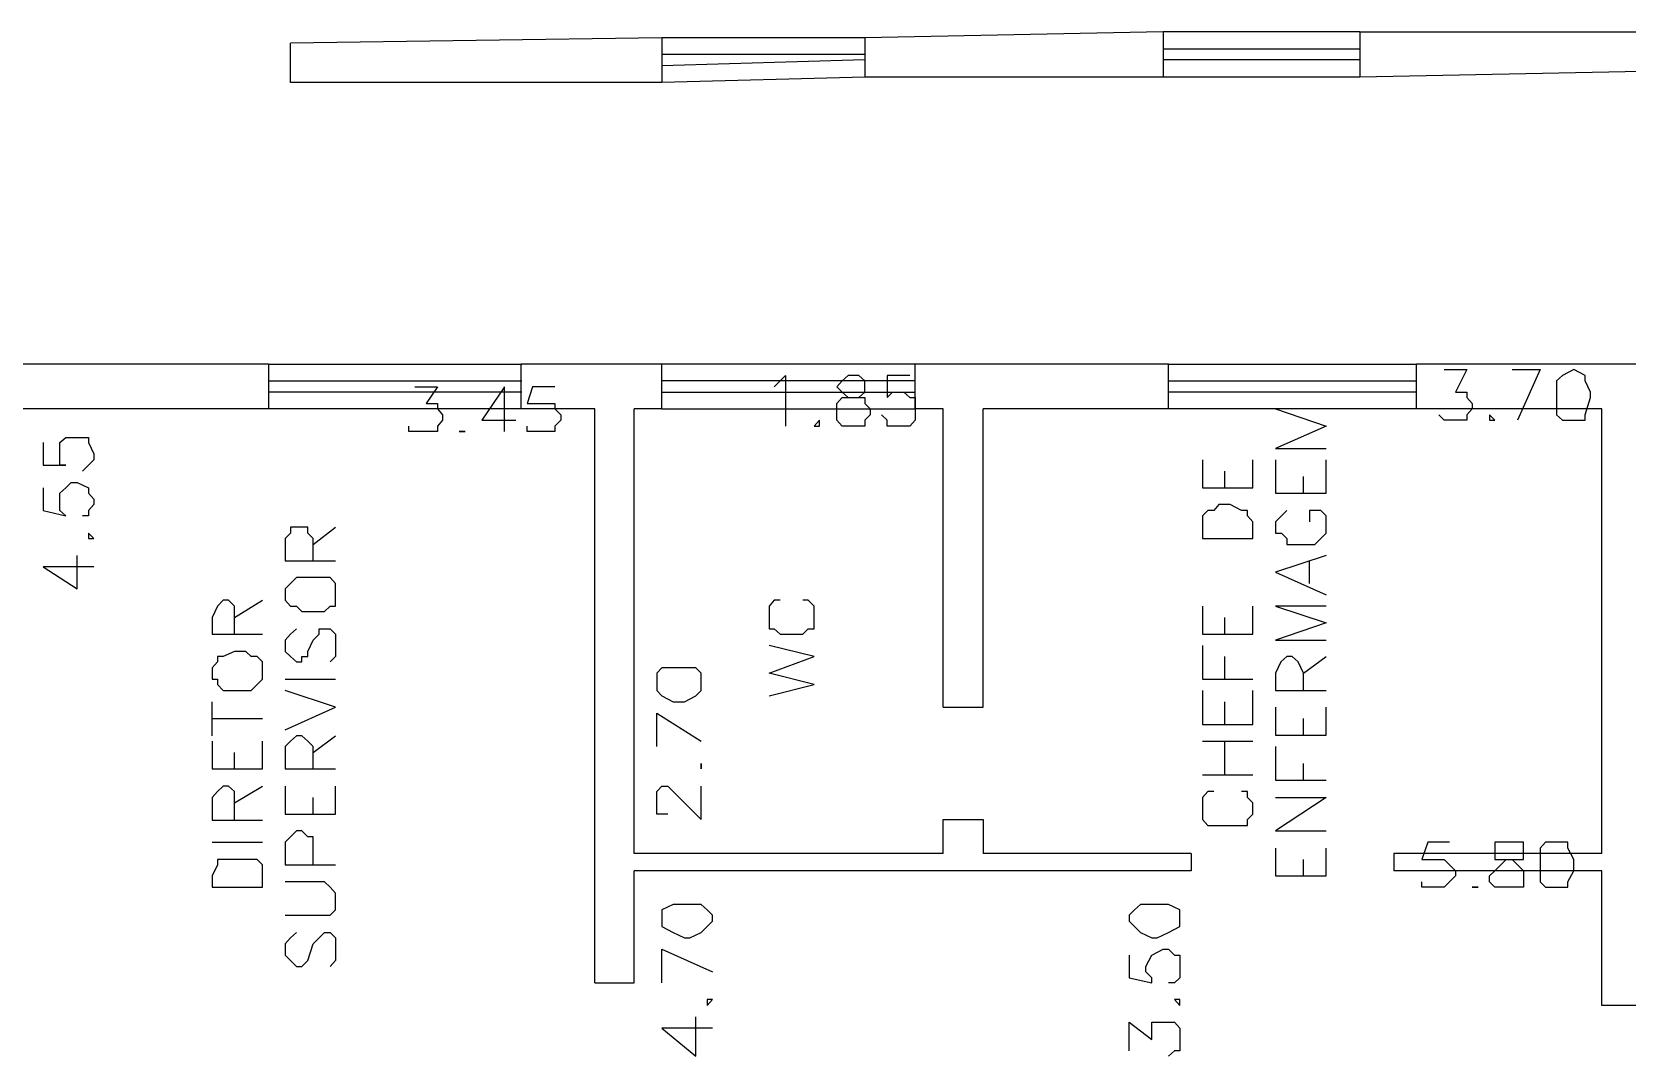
# Model space of a CAD drawing. Header units: millimetres. Extents: x -369 to -70, y -1414 to -1185.
# Drawn here: x -214.58 to -204.99, y -1307.62 to -1301.46 of the extents above; entities that cross this region are included whole.
import ezdxf

# ---------------------------------------------------------------- set-up
doc = ezdxf.new("R2010")
doc.units = ezdxf.units.MM
doc.header["$MEASUREMENT"] = 0
for name, color, linetype in [('10', 10, 'Continuous'), ('4', 4, 'Continuous'), ('50', 50, 'Continuous'), ('8', 8, 'Continuous')]:
    doc.layers.add(name, color=color, linetype=linetype)

msp = doc.modelspace()

# ---------------------------------------------------------------- linework, layer by layer
at = {"layer": '10'}
for points in [[(-210.7923, -1301.4937), (-213.0262, -1301.5257)], [(-213.0262, -1301.7615), (-213.0262, -1301.5257)], [(-210.7923, -1301.4937), (-210.7923, -1301.7615)], [(-207.779, -1301.4578), (-209.5734, -1301.4937)], [(-209.5734, -1301.4937), (-209.5734, -1301.7295)], [(-207.779, -1301.4578), (-207.779, -1301.7295)], [(-206.5961, -1301.4578), (-206.5961, -1301.7295)], [(-206.5961, -1301.4578), (-204.8017, -1301.4578), (-204.8017, -1301.4578), (-204.8017, -1301.6936), (-206.5961, -1301.7295)], [(-210.7923, -1301.7615), (-213.0262, -1301.7615)], [(-207.779, -1301.7295), (-209.5734, -1301.7295)], [(-213.1581, -1303.456), (-214.9525, -1303.456)], [(-213.1581, -1303.456), (-213.1581, -1303.7237), (-213.1581, -1303.7237), (-214.6488, -1303.7237)], [(-211.6395, -1303.7237), (-211.6395, -1303.456)], [(-210.7923, -1303.456), (-211.6395, -1303.456)], [(-210.7923, -1303.7237), (-210.7923, -1303.456)], [(-207.747, -1303.456), (-209.2697, -1303.456)], [(-209.2697, -1303.7237), (-209.2697, -1303.456)], [(-207.747, -1303.7237), (-207.747, -1303.456)], [(-203.0433, -1303.456), (-206.2564, -1303.456)], [(-206.2564, -1303.7237), (-206.2564, -1303.456)], [(-211.1959, -1303.7237), (-211.6395, -1303.7237)], [(-211.1959, -1307.1766), (-211.1959, -1303.7237)], [(-210.7923, -1303.7237), (-210.9601, -1303.7237)], [(-210.9601, -1306.3973), (-210.9601, -1303.7237)], [(-209.1018, -1303.7237), (-209.2697, -1303.7237)], [(-209.1018, -1305.5181), (-209.1018, -1303.7237)], [(-207.747, -1303.7237), (-208.862, -1303.7237)], [(-208.862, -1305.5181), (-208.862, -1303.7237)], [(-205.1414, -1303.7237), (-206.2564, -1303.7237)], [(-204.8697, -1303.7237), (-204.8697, -1307.3125), (-204.8697, -1307.3125), (-205.1414, -1307.3125), (-205.1414, -1307.3125), (-205.1414, -1306.5012)], [(-205.1414, -1306.3973), (-205.1414, -1303.7237)], [(-209.1018, -1305.5181), (-208.862, -1305.5181)], [(-209.1018, -1306.3973), (-209.1018, -1306.1935), (-209.1018, -1306.1935), (-208.862, -1306.1935), (-208.862, -1306.1935), (-208.862, -1306.3973)], [(-209.1018, -1306.3973), (-210.9601, -1306.3973)], [(-207.6112, -1306.3973), (-208.862, -1306.3973)], [(-207.6112, -1306.3973), (-207.6112, -1306.5012)], [(-206.3923, -1306.3973), (-206.3923, -1306.5012)], [(-205.1414, -1306.3973), (-206.3923, -1306.3973)], [(-211.1959, -1307.1766), (-210.9601, -1307.1766), (-210.9601, -1307.1766), (-210.9601, -1306.5012)], [(-207.6112, -1306.5012), (-210.9601, -1306.5012)], [(-205.1414, -1306.5012), (-206.3923, -1306.5012)]]:
    msp.add_lwpolyline(points, dxfattribs=at)
at = {"layer": '4'}
for points in [[(-213.1581, -1303.456), (-211.6355, -1303.456)], [(-213.1581, -1303.5559), (-211.6355, -1303.5559)], [(-211.6355, -1303.6238), (-213.1581, -1303.6238)], [(-211.6355, -1303.7237), (-213.1581, -1303.7237)]]:
    msp.add_lwpolyline(points, dxfattribs=at)
at = {"layer": '50'}
for points in [[(-210.1169, -1303.5918), (-210.1169, -1303.5918), (-210.0489, -1303.5239), (-210.0489, -1303.8276)], [(-209.6733, -1303.5239), (-209.7093, -1303.5559), (-209.7412, -1303.5918), (-209.7093, -1303.6238), (-209.6733, -1303.6558), (-209.6413, -1303.6558), (-209.5734, -1303.6558), (-209.5734, -1303.6917), (-209.5414, -1303.7237), (-209.5414, -1303.7597), (-209.5734, -1303.7917), (-209.5734, -1303.8276), (-209.6093, -1303.8276), (-209.6733, -1303.8276), (-209.7093, -1303.8276), (-209.7412, -1303.7917), (-209.7412, -1303.7597), (-209.7412, -1303.7237), (-209.7412, -1303.6917), (-209.7093, -1303.6558), (-209.6733, -1303.6558), (-209.6093, -1303.6558), (-209.5734, -1303.6238), (-209.5734, -1303.5918), (-209.5734, -1303.5559), (-209.6093, -1303.5239), (-209.6733, -1303.5239)], [(-209.3016, -1303.5239), (-209.4375, -1303.5239), (-209.4375, -1303.6558), (-209.4055, -1303.6238), (-209.3376, -1303.6238), (-209.3016, -1303.6558), (-209.2697, -1303.6558), (-209.2697, -1303.7237), (-209.2697, -1303.7597), (-209.2697, -1303.7917), (-209.3016, -1303.8276), (-209.3376, -1303.8276), (-209.4055, -1303.8276), (-209.4375, -1303.8276), (-209.4375, -1303.7917), (-209.4735, -1303.7597)], [(-206.0885, -1303.4879), (-205.9527, -1303.4879), (-206.0206, -1303.6238), (-205.9886, -1303.6238), (-205.9527, -1303.6238), (-205.9527, -1303.6558), (-205.9207, -1303.6917), (-205.9207, -1303.7237), (-205.9527, -1303.7597), (-205.9527, -1303.7917), (-206.0206, -1303.7917), (-206.0566, -1303.7917), (-206.0885, -1303.7917), (-206.1205, -1303.7597)], [(-205.6809, -1303.4879), (-205.5131, -1303.4879), (-205.5131, -1303.4879), (-205.6489, -1303.7917)], [(-205.3093, -1303.4879), (-205.3772, -1303.5239), (-205.4132, -1303.5559), (-205.4132, -1303.6238), (-205.4132, -1303.6558), (-205.4132, -1303.7597), (-205.3772, -1303.7917), (-205.3093, -1303.7917), (-205.2413, -1303.7917), (-205.2413, -1303.7597), (-205.2093, -1303.6558), (-205.2093, -1303.6238), (-205.2413, -1303.5559), (-205.2413, -1303.5239), (-205.3093, -1303.4879)], [(-212.2789, -1303.5918), (-212.143, -1303.5918), (-212.211, -1303.6917), (-212.179, -1303.6917), (-212.143, -1303.6917), (-212.143, -1303.7237), (-212.1111, -1303.7597), (-212.1111, -1303.7917), (-212.143, -1303.8276), (-212.143, -1303.8596), (-212.211, -1303.8596), (-212.2469, -1303.8596), (-212.2789, -1303.8596), (-212.3149, -1303.8596), (-212.3149, -1303.8276)], [(-211.7394, -1303.8596), (-211.7394, -1303.5918), (-211.7394, -1303.5918), (-211.8753, -1303.7917), (-211.6715, -1303.7917)], [(-211.4357, -1303.5918), (-211.5716, -1303.5918), (-211.6035, -1303.6917), (-211.5716, -1303.6917), (-211.5356, -1303.6917), (-211.5036, -1303.6917), (-211.4357, -1303.6917), (-211.4357, -1303.7237), (-211.3997, -1303.7597), (-211.3997, -1303.7917), (-211.4357, -1303.8276), (-211.4357, -1303.8596), (-211.5036, -1303.8596), (-211.5356, -1303.8596), (-211.5716, -1303.8596), (-211.6035, -1303.8596), (-211.6035, -1303.8276)], [(-206.7999, -1303.7237), (-207.1036, -1303.7237), (-207.1036, -1303.7237), (-206.7999, -1303.8276), (-206.7999, -1303.8276), (-207.1036, -1303.9635), (-207.1036, -1303.9635), (-206.7999, -1303.9635)], [(-209.8451, -1303.7917), (-209.8771, -1303.8276), (-209.8451, -1303.8276), (-209.8451, -1303.7917)], [(-205.8168, -1303.7597), (-205.8168, -1303.7917), (-205.7848, -1303.7917), (-205.8168, -1303.7597)], [(-214.5129, -1303.9275), (-214.5129, -1304.0634), (-214.377, -1304.0634), (-214.413, -1304.0634), (-214.413, -1304.0314), (-214.413, -1303.9955), (-214.413, -1303.9275), (-214.377, -1303.8956), (-214.345, -1303.8956), (-214.3091, -1303.8956), (-214.2411, -1303.8956), (-214.2411, -1303.9275), (-214.2092, -1303.9955), (-214.2092, -1304.0314), (-214.2411, -1304.0634), (-214.2771, -1304.0994)], [(-212.0112, -1303.8596), (-212.0112, -1303.8596), (-211.9752, -1303.8596), (-212.0112, -1303.8596)], [(-207.5432, -1304.0314), (-207.5432, -1304.1993), (-207.5432, -1304.1993), (-207.2395, -1304.1993)], [(-207.4073, -1304.1993), (-207.4073, -1304.0994)], [(-207.2395, -1304.1993), (-207.2395, -1304.0314)], [(-207.1036, -1304.0314), (-207.1036, -1304.2313), (-207.1036, -1304.2313), (-206.7999, -1304.2313)], [(-206.7999, -1304.2313), (-206.7999, -1304.0314)], [(-214.5129, -1304.1993), (-214.5129, -1304.3352), (-214.377, -1304.3671), (-214.413, -1304.3352), (-214.413, -1304.2992), (-214.413, -1304.2672), (-214.413, -1304.2313), (-214.377, -1304.1993), (-214.345, -1304.1673), (-214.3091, -1304.1673), (-214.2411, -1304.1993), (-214.2411, -1304.2313), (-214.2092, -1304.2672), (-214.2092, -1304.2992), (-214.2411, -1304.3352), (-214.2411, -1304.3671), (-214.2771, -1304.3671)], [(-206.9358, -1304.2313), (-206.9358, -1304.1313)], [(-207.5432, -1304.503), (-207.2395, -1304.503), (-207.2395, -1304.503), (-207.2395, -1304.4031), (-207.2715, -1304.3671), (-207.2715, -1304.3352), (-207.3074, -1304.3352), (-207.3754, -1304.2992), (-207.4433, -1304.2992), (-207.4753, -1304.3352), (-207.5113, -1304.3352), (-207.5432, -1304.3671), (-207.5432, -1304.4031), (-207.5432, -1304.503)], [(-207.0357, -1304.3352), (-207.0357, -1304.3352), (-207.0677, -1304.3671), (-207.1036, -1304.4031), (-207.1036, -1304.471), (-207.0677, -1304.471), (-207.0357, -1304.503), (-207.0357, -1304.539), (-206.9677, -1304.539), (-206.8998, -1304.539), (-206.8678, -1304.539), (-206.8319, -1304.503), (-206.7999, -1304.471), (-206.7999, -1304.4031), (-206.7999, -1304.3671), (-206.8319, -1304.3352), (-206.8678, -1304.3352), (-206.8998, -1304.3352), (-206.8998, -1304.3352), (-206.8998, -1304.4031)], [(-214.2411, -1304.503), (-214.2411, -1304.503), (-214.2092, -1304.503), (-214.2411, -1304.471), (-214.2411, -1304.503)], [(-212.8904, -1304.6389), (-212.8904, -1304.503), (-212.9223, -1304.471), (-212.9223, -1304.4351), (-212.9583, -1304.4351), (-212.9903, -1304.4351), (-213.0262, -1304.4351), (-213.0262, -1304.471), (-213.0582, -1304.503), (-213.0582, -1304.6389), (-213.0582, -1304.6389), (-212.7545, -1304.6389)], [(-212.8904, -1304.539), (-212.7545, -1304.4351)], [(-214.2092, -1304.6749), (-214.5129, -1304.6749), (-214.5129, -1304.6749), (-214.3091, -1304.8067), (-214.3091, -1304.6069)], [(-206.7999, -1304.6069), (-207.1036, -1304.7068), (-207.1036, -1304.7068), (-206.7999, -1304.8427)], [(-206.8998, -1304.7748), (-206.8998, -1304.6389)], [(-213.0582, -1304.8747), (-213.0262, -1304.9106), (-212.9903, -1304.9106), (-212.9583, -1304.9426), (-212.9223, -1304.9426), (-212.8544, -1304.9426), (-212.8224, -1304.9426), (-212.7865, -1304.9106), (-212.7545, -1304.9106), (-212.7545, -1304.8747), (-212.7545, -1304.8067), (-212.7545, -1304.7748), (-212.7865, -1304.7388), (-212.8224, -1304.7388), (-212.8544, -1304.7388), (-212.9223, -1304.7388), (-212.9583, -1304.7388), (-212.9903, -1304.7388), (-213.0262, -1304.7748), (-213.0582, -1304.8067), (-213.0582, -1304.8747)], [(-213.3619, -1305.0785), (-213.3619, -1304.9786), (-213.3619, -1304.9106), (-213.3979, -1304.8747), (-213.4299, -1304.8747), (-213.4658, -1304.9106), (-213.4978, -1304.9786), (-213.4978, -1305.0785), (-213.4978, -1305.0785), (-213.1941, -1305.0785)], [(-213.3619, -1304.9786), (-213.1941, -1304.8747)], [(-210.0809, -1304.8747), (-210.1169, -1304.8747), (-210.1489, -1304.9106), (-210.1489, -1304.9426), (-210.1489, -1305.0105), (-210.1489, -1305.0465), (-210.1169, -1305.0465), (-210.0809, -1305.0785), (-210.0489, -1305.0785), (-209.981, -1305.0785), (-209.945, -1305.0785), (-209.9131, -1305.0465), (-209.8771, -1305.0465), (-209.8771, -1305.0105), (-209.8771, -1304.9426), (-209.8771, -1304.9106), (-209.9131, -1304.8747), (-209.945, -1304.8747)], [(-207.5432, -1304.9106), (-207.5432, -1305.0785), (-207.5432, -1305.0785), (-207.2395, -1305.0785)], [(-207.4073, -1305.0785), (-207.4073, -1304.9786)], [(-207.2395, -1305.0785), (-207.2395, -1304.9106)], [(-206.7999, -1304.9106), (-207.1036, -1304.9106), (-207.1036, -1304.9106), (-206.7999, -1305.0105), (-206.7999, -1305.0105), (-207.1036, -1305.1145), (-207.1036, -1305.1145), (-206.7999, -1305.1145)], [(-212.9903, -1305.0465), (-213.0262, -1305.0785), (-213.0582, -1305.1145), (-213.0582, -1305.1824), (-213.0262, -1305.2144), (-212.9903, -1305.2463), (-212.9583, -1305.2463), (-212.9583, -1305.2144), (-212.9223, -1305.2144), (-212.9223, -1305.1824), (-212.8904, -1305.1145), (-212.8544, -1305.0785), (-212.8544, -1305.0465), (-212.8224, -1305.0465), (-212.7865, -1305.0465), (-212.7545, -1305.0785), (-212.7545, -1305.1145), (-212.7545, -1305.1824), (-212.7545, -1305.2144), (-212.7865, -1305.2463)], [(-210.1489, -1305.4501), (-209.8771, -1305.3822), (-209.8771, -1305.3822), (-210.1489, -1305.3143), (-210.1489, -1305.3143), (-209.8771, -1305.2144), (-209.8771, -1305.2144), (-210.1489, -1305.1464)], [(-207.5432, -1305.1464), (-207.5432, -1305.3502), (-207.5432, -1305.3502), (-207.2395, -1305.3502)], [(-213.4978, -1305.3502), (-213.4658, -1305.3502), (-213.4658, -1305.3822), (-213.4299, -1305.4182), (-213.3619, -1305.4182), (-213.294, -1305.4182), (-213.262, -1305.4182), (-213.2261, -1305.3822), (-213.1941, -1305.3502), (-213.1941, -1305.2823), (-213.1941, -1305.2463), (-213.2261, -1305.2144), (-213.262, -1305.2144), (-213.294, -1305.1824), (-213.3619, -1305.1824), (-213.4299, -1305.2144), (-213.4658, -1305.2144), (-213.4658, -1305.2463), (-213.4978, -1305.2823), (-213.4978, -1305.3502)], [(-207.4073, -1305.3502), (-207.4073, -1305.2144)], [(-206.9358, -1305.4182), (-206.9358, -1305.3143), (-206.9677, -1305.2463), (-207.0037, -1305.2144), (-207.0357, -1305.2144), (-207.0717, -1305.2463), (-207.1036, -1305.3143), (-207.1036, -1305.4182), (-207.1036, -1305.4182), (-206.7999, -1305.4182)], [(-206.9358, -1305.3143), (-206.7999, -1305.2144)], [(-213.0582, -1305.3502), (-212.7545, -1305.3502)], [(-210.8242, -1305.3822), (-210.8242, -1305.4182), (-210.7923, -1305.4501), (-210.7243, -1305.4861), (-210.6564, -1305.4861), (-210.5885, -1305.4501), (-210.5565, -1305.4182), (-210.5565, -1305.3822), (-210.5565, -1305.3502), (-210.5565, -1305.3143), (-210.5885, -1305.2823), (-210.6564, -1305.2823), (-210.7243, -1305.2823), (-210.7923, -1305.2823), (-210.8242, -1305.3143), (-210.8242, -1305.3502), (-210.8242, -1305.3822)], [(-213.0582, -1305.654), (-212.7545, -1305.5181), (-212.7545, -1305.5181), (-213.0582, -1305.4182)], [(-207.5432, -1305.4182), (-207.5432, -1305.622), (-207.5432, -1305.622), (-207.2395, -1305.622)], [(-207.2395, -1305.622), (-207.2395, -1305.4182)], [(-213.4978, -1305.6899), (-213.4978, -1305.4861)], [(-210.8242, -1305.7539), (-210.8242, -1305.5541), (-210.8242, -1305.5541), (-210.5565, -1305.7219)], [(-207.4073, -1305.622), (-207.4073, -1305.4861)], [(-207.1036, -1305.5181), (-207.1036, -1305.6859), (-207.1036, -1305.6859), (-206.7999, -1305.6859)], [(-206.7999, -1305.6859), (-206.7999, -1305.5181)], [(-213.4978, -1305.586), (-213.1941, -1305.586)], [(-206.9358, -1305.6859), (-206.9358, -1305.586)], [(-213.4978, -1305.7219), (-213.4978, -1305.8897), (-213.4978, -1305.8897), (-213.1941, -1305.8897)], [(-213.1941, -1305.8897), (-213.1941, -1305.7219)], [(-212.8904, -1305.8897), (-212.8904, -1305.7539), (-212.9223, -1305.7219), (-212.9583, -1305.6899), (-212.9903, -1305.6899), (-213.0262, -1305.7219), (-213.0582, -1305.7539), (-213.0582, -1305.8897), (-213.0582, -1305.8897), (-212.7545, -1305.8897)], [(-212.8904, -1305.7898), (-212.7545, -1305.6899)], [(-207.5432, -1305.7219), (-207.2395, -1305.7219)], [(-207.4073, -1305.9257), (-207.4073, -1305.7219)], [(-207.1036, -1305.7539), (-207.1036, -1305.9577), (-207.1036, -1305.9577), (-206.7999, -1305.9577)], [(-213.3619, -1305.8897), (-213.3619, -1305.7898)], [(-210.5565, -1305.8897), (-210.5565, -1305.8897), (-210.5565, -1305.8578), (-210.5565, -1305.8897)], [(-207.5432, -1305.9257), (-207.2395, -1305.9257)], [(-206.9358, -1305.9577), (-206.9358, -1305.8578)], [(-213.3619, -1306.1975), (-213.3619, -1306.0616), (-213.3619, -1306.0256), (-213.3979, -1305.9937), (-213.4299, -1305.9937), (-213.4658, -1306.0256), (-213.4978, -1306.0616), (-213.4978, -1306.1975), (-213.4978, -1306.1975), (-213.1941, -1306.1975)], [(-213.3619, -1306.0936), (-213.1941, -1305.9937)], [(-213.0582, -1305.9937), (-213.0582, -1306.1615), (-213.0582, -1306.1615), (-212.7545, -1306.1615)], [(-212.7545, -1306.1615), (-212.7545, -1305.9937)], [(-210.7563, -1306.1615), (-210.7923, -1306.1615), (-210.8242, -1306.1615), (-210.8242, -1306.1295), (-210.8242, -1306.0616), (-210.8242, -1306.0256), (-210.7923, -1305.9937), (-210.7563, -1305.9937), (-210.7243, -1306.0256), (-210.6884, -1306.0616), (-210.5565, -1306.1935), (-210.5565, -1305.9937)], [(-207.4753, -1306.0256), (-207.5113, -1306.0256), (-207.5432, -1306.0616), (-207.5432, -1306.0936), (-207.5432, -1306.1615), (-207.5432, -1306.1935), (-207.5113, -1306.2294), (-207.4753, -1306.2294), (-207.4433, -1306.2294), (-207.3754, -1306.2294), (-207.3074, -1306.2294), (-207.2715, -1306.2294), (-207.2715, -1306.1935), (-207.2395, -1306.1615), (-207.2395, -1306.0936), (-207.2715, -1306.0616), (-207.2715, -1306.0256), (-207.3074, -1306.0256)], [(-212.8904, -1306.1615), (-212.8904, -1306.0616)], [(-207.1036, -1306.0616), (-206.7999, -1306.0616), (-206.7999, -1306.0616), (-207.1036, -1306.2614), (-207.1036, -1306.2614), (-206.7999, -1306.2614)], [(-213.4978, -1306.3293), (-213.1941, -1306.3293)], [(-212.8904, -1306.4652), (-212.8904, -1306.3293), (-212.8904, -1306.2974), (-212.9223, -1306.2974), (-212.9583, -1306.2614), (-212.9903, -1306.2614), (-213.0262, -1306.2974), (-213.0582, -1306.3293), (-213.0582, -1306.4652), (-213.0582, -1306.4652), (-212.7545, -1306.4652)], [(-206.0566, -1306.3293), (-206.1885, -1306.3293), (-206.2244, -1306.4333), (-206.1885, -1306.4333), (-206.1565, -1306.4333), (-206.1205, -1306.4333), (-206.0885, -1306.4333), (-206.0566, -1306.4652), (-206.0206, -1306.5012), (-206.0206, -1306.5332), (-206.0566, -1306.5691), (-206.0885, -1306.6011), (-206.1205, -1306.6011), (-206.1565, -1306.6011), (-206.1885, -1306.6011), (-206.2244, -1306.6011), (-206.2244, -1306.5691)], [(-205.7169, -1306.3293), (-205.7848, -1306.3293), (-205.7848, -1306.3653), (-205.7848, -1306.3973), (-205.7848, -1306.4333), (-205.7489, -1306.4333), (-205.6809, -1306.4333), (-205.6489, -1306.4652), (-205.613, -1306.5012), (-205.613, -1306.5332), (-205.613, -1306.5691), (-205.613, -1306.6011), (-205.6809, -1306.6011), (-205.7169, -1306.6011), (-205.7848, -1306.6011), (-205.8168, -1306.5691), (-205.8168, -1306.5332), (-205.7848, -1306.5012), (-205.7489, -1306.4652), (-205.7169, -1306.4333), (-205.6489, -1306.4333), (-205.613, -1306.4333), (-205.613, -1306.3973), (-205.613, -1306.3653), (-205.613, -1306.3293), (-205.6809, -1306.3293), (-205.7169, -1306.3293)], [(-205.4451, -1306.3293), (-205.4811, -1306.3293), (-205.5131, -1306.3653), (-205.5131, -1306.4333), (-205.5131, -1306.5012), (-205.5131, -1306.5691), (-205.4811, -1306.6011), (-205.4451, -1306.6011), (-205.4132, -1306.6011), (-205.3452, -1306.6011), (-205.3452, -1306.5691), (-205.3093, -1306.5012), (-205.3093, -1306.4333), (-205.3452, -1306.3653), (-205.3452, -1306.3293), (-205.4132, -1306.3293), (-205.4451, -1306.3293)], [(-207.1036, -1306.3653), (-207.1036, -1306.5332), (-207.1036, -1306.5332), (-206.7999, -1306.5332)], [(-206.7999, -1306.5332), (-206.7999, -1306.3653)], [(-213.4978, -1306.6011), (-213.1941, -1306.6011), (-213.1941, -1306.6011), (-213.1941, -1306.5332), (-213.1941, -1306.4652), (-213.2261, -1306.4333), (-213.262, -1306.4333), (-213.294, -1306.4333), (-213.3619, -1306.4333), (-213.4299, -1306.4333), (-213.4658, -1306.4333), (-213.4658, -1306.4652), (-213.4978, -1306.5332), (-213.4978, -1306.6011)], [(-206.9358, -1306.5332), (-206.9358, -1306.4333)], [(-213.0582, -1306.7689), (-212.8224, -1306.7689), (-212.7865, -1306.7689), (-212.7545, -1306.737), (-212.7545, -1306.705), (-212.7545, -1306.669), (-212.7545, -1306.6371), (-212.7865, -1306.6011), (-212.8224, -1306.5691), (-213.0582, -1306.5691)], [(-205.9207, -1306.6011), (-205.9207, -1306.6011), (-205.8847, -1306.6011), (-205.9207, -1306.6011)], [(-210.7923, -1306.8049), (-210.7923, -1306.8369), (-210.7243, -1306.8729), (-210.6564, -1306.9048), (-210.6244, -1306.9048), (-210.5565, -1306.8729), (-210.5205, -1306.8369), (-210.4885, -1306.8049), (-210.4885, -1306.7689), (-210.5205, -1306.737), (-210.5565, -1306.705), (-210.6244, -1306.705), (-210.6564, -1306.705), (-210.7243, -1306.705), (-210.7923, -1306.737), (-210.7923, -1306.7689), (-210.7923, -1306.8049)], [(-207.9828, -1306.8049), (-207.9509, -1306.8369), (-207.9149, -1306.8729), (-207.8469, -1306.9048), (-207.815, -1306.9048), (-207.747, -1306.8729), (-207.6791, -1306.8369), (-207.6791, -1306.8049), (-207.6791, -1306.7689), (-207.6791, -1306.737), (-207.747, -1306.705), (-207.815, -1306.705), (-207.8469, -1306.705), (-207.9149, -1306.705), (-207.9509, -1306.737), (-207.9828, -1306.7689), (-207.9828, -1306.8049)], [(-212.9903, -1306.8729), (-213.0262, -1306.9048), (-213.0582, -1306.9408), (-213.0582, -1307.0087), (-213.0262, -1307.0407), (-212.9903, -1307.0767), (-212.9583, -1307.0767), (-212.9223, -1307.0407), (-212.8904, -1306.9408), (-212.8544, -1306.9048), (-212.8224, -1306.8729), (-212.7865, -1306.8729), (-212.7545, -1306.9048), (-212.7545, -1306.9408), (-212.7545, -1307.0087), (-212.7545, -1307.0407), (-212.7865, -1307.0767)], [(-210.7923, -1307.1766), (-210.7923, -1306.9728), (-210.7923, -1306.9728), (-210.4885, -1307.1086)], [(-207.9828, -1307.0087), (-207.9828, -1307.1446), (-207.8469, -1307.1766), (-207.8469, -1307.1446), (-207.8829, -1307.1086), (-207.8829, -1307.0767), (-207.8469, -1307.0087), (-207.779, -1306.9728), (-207.747, -1306.9728), (-207.7111, -1307.0087), (-207.6791, -1307.0087), (-207.6791, -1307.0767), (-207.6791, -1307.1086), (-207.6791, -1307.1446), (-207.7111, -1307.1766), (-207.747, -1307.1766)], [(-210.5205, -1307.2765), (-210.5205, -1307.3125), (-210.4885, -1307.2765), (-210.5205, -1307.2765)], [(-207.7111, -1307.2765), (-207.6791, -1307.3125), (-207.6791, -1307.2765), (-207.7111, -1307.2765)], [(-210.4885, -1307.4483), (-210.7923, -1307.4483), (-210.7923, -1307.4483), (-210.5885, -1307.6162), (-210.5885, -1307.3804)], [(-207.9828, -1307.5842), (-207.9828, -1307.4124), (-207.8469, -1307.5163), (-207.8469, -1307.4483), (-207.8469, -1307.4124), (-207.779, -1307.4124), (-207.747, -1307.4124), (-207.7111, -1307.4124), (-207.6791, -1307.4483), (-207.6791, -1307.4803), (-207.6791, -1307.5482), (-207.6791, -1307.5842), (-207.7111, -1307.5842), (-207.747, -1307.6162)]]:
    msp.add_lwpolyline(points, dxfattribs=at)
at = {"layer": '8'}
for points in [[(-209.5734, -1301.4937), (-210.7923, -1301.4937)], [(-206.5961, -1301.4578), (-207.779, -1301.4578)], [(-209.5734, -1301.5937), (-210.7923, -1301.5937)], [(-209.5734, -1301.6256), (-210.7923, -1301.6616)], [(-206.5961, -1301.5617), (-207.779, -1301.5617)], [(-206.5961, -1301.6256), (-207.779, -1301.6256)], [(-209.5734, -1301.7295), (-210.7923, -1301.7615)], [(-206.5961, -1301.7295), (-207.779, -1301.7295)], [(-209.2697, -1303.456), (-210.7923, -1303.456)], [(-207.747, -1303.456), (-206.2564, -1303.456)], [(-209.2697, -1303.5559), (-210.7923, -1303.5559)], [(-210.7923, -1303.6238), (-209.2697, -1303.6238)], [(-207.747, -1303.5559), (-206.2564, -1303.5559)], [(-206.2564, -1303.6238), (-207.747, -1303.6238)], [(-210.7923, -1303.7237), (-209.2697, -1303.7237)], [(-206.2564, -1303.7237), (-207.747, -1303.7237)]]:
    msp.add_lwpolyline(points, dxfattribs=at)

doc.saveas('drawing.dxf')
